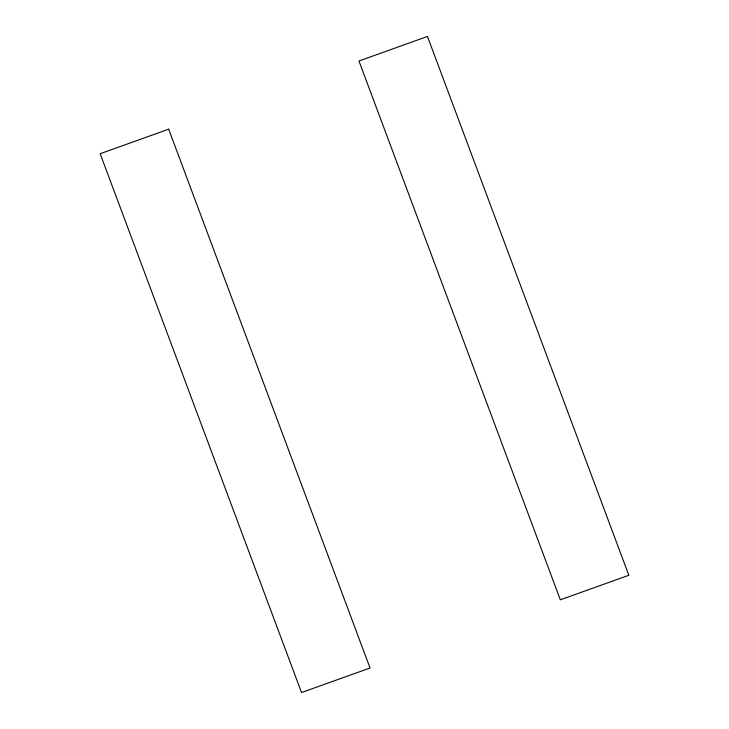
<?xml version="1.0" encoding="UTF-8"?>
<svg xmlns="http://www.w3.org/2000/svg" width="729" height="729" viewBox="0 0 729 729"><rect width="100%" height="100%" fill="white"/><g stroke="black" fill="none" stroke-linecap="round" stroke-linejoin="round"><path stroke-width="1.09" d="M168.681 129.179L100.165 153.728L301.533 692.55L370.04 668.001L168.681 129.179M427.467 36.45L358.96 60.999L560.319 599.821L628.835 575.272L427.467 36.45"/></g></svg>
